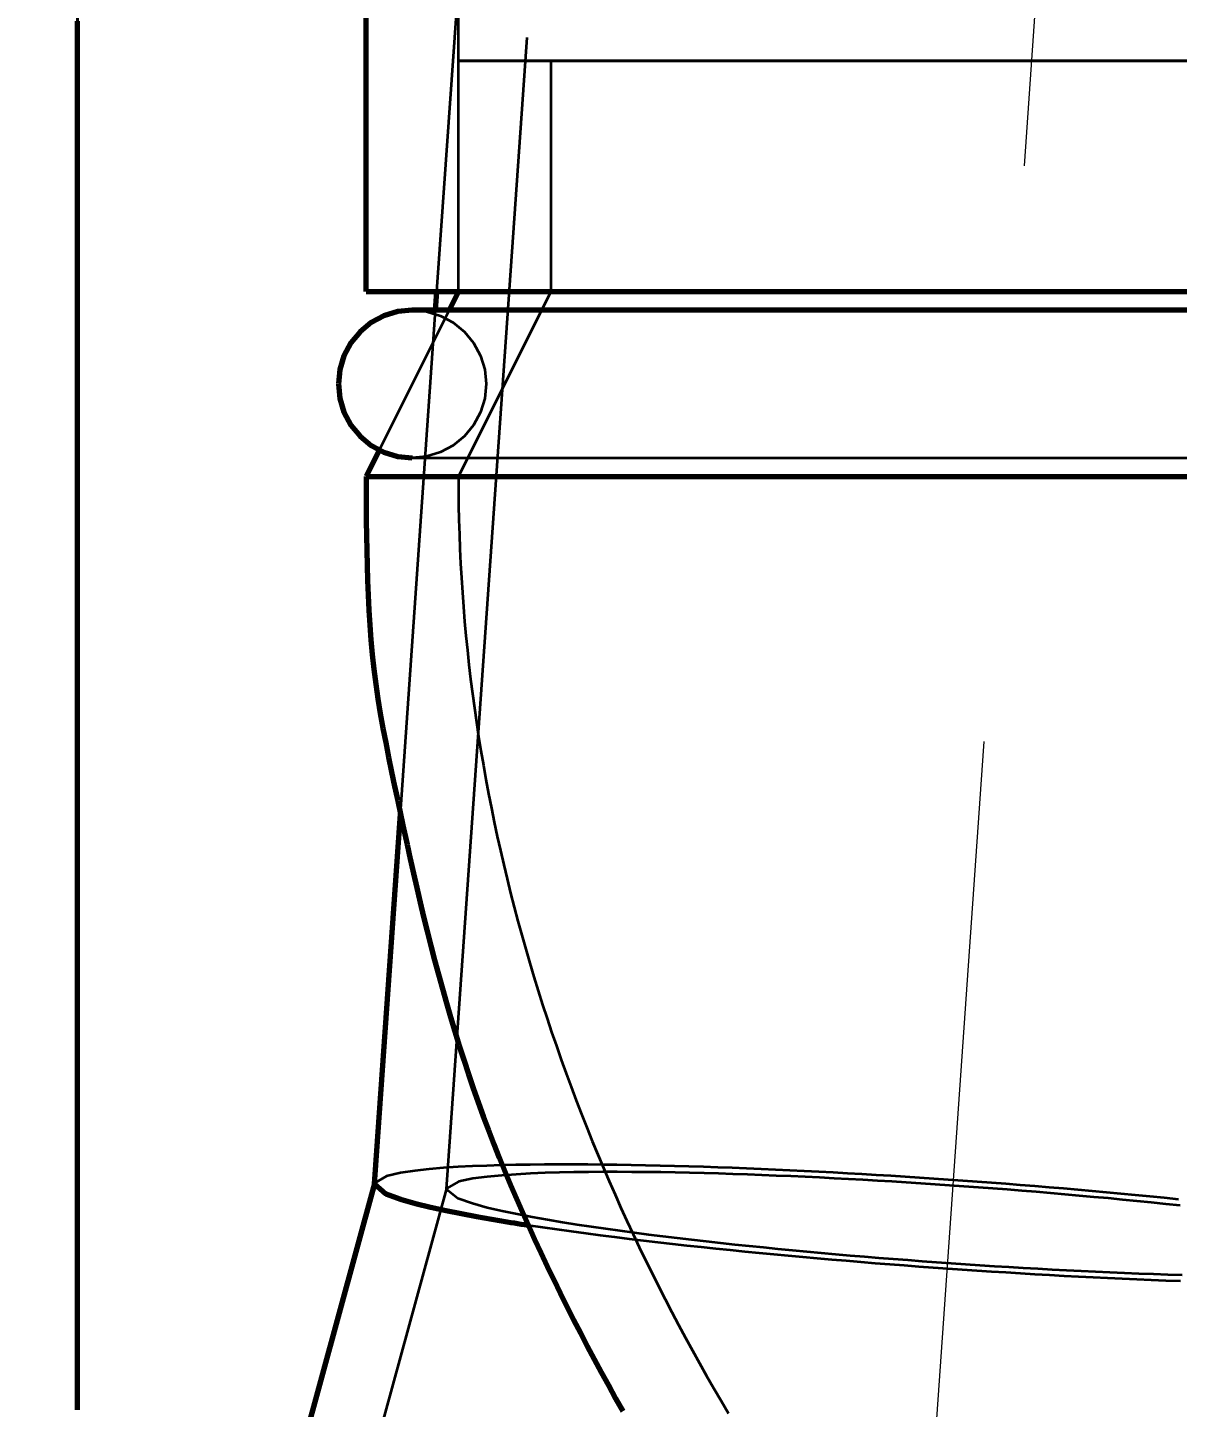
# Model space of a CAD drawing. Header units: millimetres. Extents: x 0 to 2382, y 0 to 420.
# Drawn here: x 144.618 to 148.603, y 221.843 to 226.624 of the extents above; entities that cross this region are included whole.
import ezdxf

# ---------------------------------------------------------------- set-up
doc = ezdxf.new("R2010")
doc.units = ezdxf.units.MM
doc.linetypes.add('IRAM-E-TRAZOS', pattern=[5, 4, -1])
doc.linetypes.add('IRAM-F-TRAZO-PUNTO', pattern=[20, 15, -2, 1, -2])
for name, color, linetype, lineweight in [('01-VISIBLE', 7, 'CONTINUOUS', 70), ('02-OCULTA', 4, 'IRAM-E-TRAZOS', 35), ('03-EJE', 1, 'IRAM-F-TRAZO-PUNTO', 18), ('04-COTA', 3, 'CONTINUOUS', 18)]:
    doc.layers.add(name, color=color, linetype=linetype, lineweight=lineweight)
doc.styles.add('ISO3098', font='isocpeur.ttf')
doc.dimstyles.new('FLAMA-IRAM', dxfattribs={"dimtxt": 3.5, "dimasz": 3.5, "dimexe": 2, "dimexo": 1.5, "dimgap": 1, "dimtad": 1, "dimdec": 1, "dimtxsty": 'ISO3098', "dimblk": 'IRAM_FLECHA', "dimblk1": 'IRAM_FLECHA', "dimblk2": 'IRAM_FLECHA', "dimcen": 2.5, "dimclrd": 256, "dimclre": 256, "dimclrt": 256, "dimazin": 3, "dimtfac": 1, "dimtmove": 0, "dimatfit": 3, "dimlwd": 18, "dimlwe": 18})

# ---------------------------------------------------------------- blocks, each defined once
blk = doc.blocks.new('IRAM_FLECHA')
blk.add_solid([(0, 0), (-1, 0.125), (-1, -0.125)])

msp = doc.modelspace()

# ---------------------------------------------------------------- linework, layer by layer
at = {"layer": '01-VISIBLE'}
for p, q in [((145.7909, 225.7094), (145.7909, 228.1219)), ((146.0319, 225.6454), (146.0364, 225.7094)), ((146.1109, 225.7094), (146.0789, 225.6454)), ((145.8364, 225.1604), (145.7909, 225.0694)), ((145.8202, 222.6173), (145.9099, 223.9001)), ((145.8203, 222.6185), (144.7909, 218.8669))]:
    msp.add_line(p, q, dxfattribs=at)
for points in [[(144.7909, 221.8344), (144.7909, 221.9219), (144.7909, 222.0094), (144.7909, 222.0969), (144.7909, 222.1844), (144.7909, 222.2719), (144.7909, 222.3594), (144.7909, 222.4469), (144.7909, 222.5344), (144.7909, 222.6219), (144.7909, 222.7094), (144.7909, 222.7969), (144.7909, 222.8844), (144.7909, 222.9719), (144.7909, 223.0594), (144.7909, 223.1469), (144.7909, 223.2344), (144.7909, 223.3219), (144.7909, 223.4094), (144.7909, 223.4969), (144.7909, 223.5844), (144.7909, 223.6719), (144.7909, 223.7594), (144.7909, 223.8469), (144.7909, 223.9344), (144.7909, 224.0219), (144.7909, 224.1094), (144.7909, 224.1969), (144.7909, 224.2844), (144.7909, 224.3719), (144.7909, 224.4594), (144.7909, 224.5469), (144.7909, 224.6344), (144.7909, 224.7219), (144.7909, 224.8094), (144.7909, 224.8969), (144.7909, 224.9844), (144.7909, 225.0719), (144.7909, 225.1594), (144.7909, 225.2469), (144.7909, 225.3344), (144.7909, 225.4219), (144.7909, 225.5094), (144.7909, 225.5969), (144.7909, 225.6844), (144.7909, 225.7719), (144.7909, 225.8594), (144.7909, 225.9469), (144.7909, 226.0344), (144.7909, 226.1219), (144.7909, 226.2094), (144.7909, 226.2969), (144.7909, 226.3844), (144.7909, 226.4719), (144.7909, 226.5594), (144.7909, 226.6469)], [(145.7909, 225.7094), (145.8709, 225.7094), (145.9509, 225.7094), (146.0309, 225.7094), (146.1109, 225.7094), (146.1909, 225.7094), (146.2709, 225.7094), (146.3509, 225.7094), (146.4309, 225.7094), (146.5109, 225.7094), (146.5909, 225.7094), (146.6709, 225.7094), (146.7509, 225.7094), (146.8309, 225.7094), (146.9109, 225.7094), (146.9909, 225.7094), (147.0709, 225.7094), (147.1509, 225.7094), (147.2309, 225.7094), (147.3109, 225.7094), (147.3909, 225.7094), (147.4709, 225.7094), (147.5509, 225.7094), (147.6309, 225.7094), (147.7109, 225.7094), (147.7909, 225.7094), (147.8709, 225.7094), (147.9509, 225.7094), (148.0309, 225.7094), (148.1109, 225.7094), (148.1909, 225.7094), (148.2709, 225.7094), (148.3509, 225.7094), (148.4309, 225.7094), (148.5109, 225.7094), (148.5909, 225.7094), (148.6709, 225.7094)], [(145.9509, 225.6454), (145.9009, 225.6404), (145.8529, 225.6259), (145.8086, 225.6022), (145.7698, 225.5704), (145.738, 225.5316), (145.7143, 225.4873), (145.6998, 225.4393), (145.6949, 225.3894)], [(146.0789, 225.6454), (146.0575, 225.6454), (146.0362, 225.6454), (146.0148, 225.6454), (145.9935, 225.6454), (145.9722, 225.6454), (145.9509, 225.6454)], [(148.6437, 225.6454), (148.5645, 225.6454), (148.4853, 225.6454), (148.4061, 225.6454), (148.3269, 225.6454), (148.2477, 225.6454), (148.1685, 225.6454), (148.0893, 225.6454), (148.0101, 225.6454), (147.9309, 225.6454), (147.8517, 225.6454), (147.7725, 225.6454), (147.6933, 225.6454), (147.6141, 225.6454), (147.5349, 225.6454), (147.4557, 225.6454), (147.3765, 225.6454), (147.2973, 225.6454), (147.2181, 225.6454), (147.1389, 225.6454), (147.0597, 225.6454), (146.9805, 225.6454), (146.9013, 225.6454), (146.8221, 225.6454), (146.7429, 225.6454), (146.6637, 225.6454), (146.5845, 225.6454), (146.5053, 225.6454), (146.4261, 225.6454), (146.3469, 225.6454), (146.2677, 225.6454), (146.1885, 225.6454), (146.1093, 225.6454), (146.0301, 225.6454), (145.9509, 225.6454)], [(145.6949, 225.3894), (145.6998, 225.3394), (145.7143, 225.2914), (145.738, 225.2471), (145.7698, 225.2083), (145.8086, 225.1765), (145.8529, 225.1529), (145.9009, 225.1383), (145.9509, 225.1334)], [(145.7909, 225.0694), (145.7908, 225.0179), (145.791, 224.9664), (145.7915, 224.9149), (145.7923, 224.8634), (145.7932, 224.8119), (145.7944, 224.7604), (145.796, 224.7089), (145.7979, 224.6575), (145.8003, 224.6061), (145.8034, 224.5546), (145.8072, 224.5033), (145.8118, 224.452), (145.8175, 224.4008), (145.8241, 224.3497), (145.8316, 224.2988), (145.8401, 224.248), (145.8492, 224.1973), (145.8589, 224.1468), (145.869, 224.0963), (145.8793, 224.0458), (145.8898, 223.9954), (145.9004, 223.945), (145.9111, 223.8946), (145.9218, 223.8443), (145.9327, 223.7939), (145.9438, 223.7436), (145.955, 223.6934), (145.9665, 223.6432), (145.9783, 223.593), (145.9904, 223.543), (146.0027, 223.493), (146.0155, 223.4431), (146.0285, 223.3933), (146.0418, 223.3435), (146.0555, 223.2939), (146.0694, 223.2443), (146.0836, 223.1948), (146.0982, 223.1454), (146.1133, 223.0962), (146.1293, 223.0472), (146.1455, 222.9984), (146.1622, 222.9496), (146.1793, 222.9011), (146.1969, 222.8527), (146.215, 222.8045), (146.2336, 222.7564), (146.2526, 222.7086), (146.272, 222.6609), (146.2918, 222.6134), (146.3121, 222.566), (146.3327, 222.5188), (146.3537, 222.4718), (146.375, 222.4249), (146.3967, 222.3782), (146.4188, 222.3317), (146.4411, 222.2853), (146.4638, 222.2391), (146.4868, 222.193), (146.5101, 222.1471), (146.5336, 222.1013), (146.5575, 222.0556), (146.5816, 222.0101), (146.606, 221.9648), (146.6307, 221.9196), (146.6556, 221.8745), (146.6808, 221.8296)], [(145.7909, 225.0694), (145.8709, 225.0694), (145.9509, 225.0694), (146.0309, 225.0694), (146.1109, 225.0694), (146.1909, 225.0694), (146.2709, 225.0694), (146.3509, 225.0694), (146.4309, 225.0694), (146.5109, 225.0694), (146.5909, 225.0694), (146.6709, 225.0694), (146.7509, 225.0694), (146.8309, 225.0694), (146.9109, 225.0694), (146.9909, 225.0694), (147.0709, 225.0694), (147.1509, 225.0694), (147.2309, 225.0694), (147.3109, 225.0694), (147.3909, 225.0694), (147.4709, 225.0694), (147.5509, 225.0694), (147.6309, 225.0694), (147.7109, 225.0694), (147.7909, 225.0694), (147.8709, 225.0694), (147.9509, 225.0694), (148.0309, 225.0694), (148.1109, 225.0694), (148.1909, 225.0694), (148.2709, 225.0694), (148.3509, 225.0694), (148.4309, 225.0694), (148.5109, 225.0694), (148.5909, 225.0694), (148.6709, 225.0694)], [(145.8206, 222.6197), (145.8205, 222.6193), (145.8204, 222.6189), (145.8203, 222.6185), (145.8203, 222.6181), (145.8202, 222.6177), (145.8202, 222.6173)], [(145.8202, 222.6173), (145.8592, 222.5835), (145.9099, 222.5646), (145.9619, 222.5497), (146.0144, 222.5368), (146.0672, 222.5252), (146.1203, 222.5145), (146.1734, 222.5046), (146.2267, 222.4952), (146.2801, 222.4863)], [(146.2801, 222.4863), (146.2921, 222.4844), (146.3041, 222.4824), (146.3161, 222.4805), (146.3282, 222.4786), (146.3402, 222.4768), (146.3522, 222.4749)]]:
    msp.add_lwpolyline(points, dxfattribs=at)
at = {"layer": '02-OCULTA'}
for p, q in [((146.1109, 225.7094), (146.1109, 289.7094)), ((146.0364, 225.7094), (148.1849, 256.4345)), ((146.0696, 222.5999), (148.4343, 256.4171)), ((146.1109, 225.7094), (146.1109, 226.5094)), ((146.4309, 226.5094), (146.4309, 225.7094)), ((146.4309, 225.7094), (146.1109, 225.0694)), ((146.0789, 225.6454), (145.8364, 225.1604)), ((145.9099, 223.9001), (146.0319, 225.6454)), ((145.8206, 222.6197), (145.8203, 222.6185)), ((146.0699, 222.6019), (144.9938, 218.6802))]:
    msp.add_line(p, q, dxfattribs=at)
for points in [[(144.7909, 221.8344), (144.7909, 221.8974), (144.7909, 221.9604), (144.7909, 222.0234), (144.7909, 222.0864), (144.7909, 222.1494), (144.7909, 222.2124), (144.7909, 222.2754), (144.7909, 222.3384), (144.7909, 222.4014), (144.7909, 222.4644), (144.7909, 222.5274), (144.7909, 222.5904), (144.7909, 222.6534), (144.7909, 222.7164), (144.7909, 222.7794), (144.7909, 222.8424), (144.7909, 222.9054), (144.7909, 222.9684), (144.7909, 223.0314), (144.7909, 223.0944), (144.7909, 223.1574), (144.7909, 223.2204), (144.7909, 223.2834), (144.7909, 223.3464), (144.7909, 223.4094), (144.7909, 223.4724), (144.7909, 223.5354), (144.7909, 223.5984), (144.7909, 223.6614), (144.7909, 223.7244), (144.7909, 223.7874), (144.7909, 223.8504), (144.7909, 223.9134), (144.7909, 223.9764), (144.7909, 224.0394), (144.7909, 224.1024), (144.7909, 224.1654), (144.7909, 224.2284), (144.7909, 224.2914), (144.7909, 224.3544), (144.7909, 224.4174), (144.7909, 224.4804), (144.7909, 224.5434), (144.7909, 224.6064), (144.7909, 224.6694), (144.7909, 224.7324), (144.7909, 224.7954), (144.7909, 224.8584), (144.7909, 224.9214), (144.7909, 224.9844), (144.7909, 225.0474), (144.7909, 225.1104), (144.7909, 225.1734), (144.7909, 225.2364), (144.7909, 225.2994), (144.7909, 225.3624), (144.7909, 225.4254), (144.7909, 225.4884), (144.7909, 225.5514), (144.7909, 225.6144), (144.7909, 225.6774), (144.7909, 225.7404), (144.7909, 225.8034), (144.7909, 225.8664), (144.7909, 225.9294), (144.7909, 225.9924), (144.7909, 226.0554), (144.7909, 226.1184), (144.7909, 226.1814), (144.7909, 226.2444), (144.7909, 226.3074), (144.7909, 226.3704), (144.7909, 226.4334), (144.7909, 226.4964), (144.7909, 226.5594), (144.7909, 226.6224), (144.7909, 226.6854)], [(144.7909, 226.6854), (144.7909, 226.6224), (144.7909, 226.5594), (144.7909, 226.4964), (144.7909, 226.4334), (144.7909, 226.3704), (144.7909, 226.3074), (144.7909, 226.2444), (144.7909, 226.1814), (144.7909, 226.1184), (144.7909, 226.0554), (144.7909, 225.9924), (144.7909, 225.9294), (144.7909, 225.8664), (144.7909, 225.8034), (144.7909, 225.7404), (144.7909, 225.6774), (144.7909, 225.6144), (144.7909, 225.5514), (144.7909, 225.4884), (144.7909, 225.4254), (144.7909, 225.3624), (144.7909, 225.2994), (144.7909, 225.2364), (144.7909, 225.1734), (144.7909, 225.1104), (144.7909, 225.0474), (144.7909, 224.9844), (144.7909, 224.9214), (144.7909, 224.8584), (144.7909, 224.7954), (144.7909, 224.7324), (144.7909, 224.6694), (144.7909, 224.6064), (144.7909, 224.5434), (144.7909, 224.4804), (144.7909, 224.4174), (144.7909, 224.3544), (144.7909, 224.2914), (144.7909, 224.2284), (144.7909, 224.1654), (144.7909, 224.1024), (144.7909, 224.0394), (144.7909, 223.9764), (144.7909, 223.9134), (144.7909, 223.8504), (144.7909, 223.7874), (144.7909, 223.7244), (144.7909, 223.6614), (144.7909, 223.5984), (144.7909, 223.5354), (144.7909, 223.4724), (144.7909, 223.4094), (144.7909, 223.3464), (144.7909, 223.2834), (144.7909, 223.2204), (144.7909, 223.1574), (144.7909, 223.0944), (144.7909, 223.0314), (144.7909, 222.9684), (144.7909, 222.9054), (144.7909, 222.8424), (144.7909, 222.7794), (144.7909, 222.7164), (144.7909, 222.6534), (144.7909, 222.5904), (144.7909, 222.5274), (144.7909, 222.4644), (144.7909, 222.4014), (144.7909, 222.3384), (144.7909, 222.2754), (144.7909, 222.2124), (144.7909, 222.1494), (144.7909, 222.0864), (144.7909, 222.0234), (144.7909, 221.9604), (144.7909, 221.8974), (144.7909, 221.8344)], [(144.7909, 226.6469), (144.7909, 226.5594), (144.7909, 226.4719), (144.7909, 226.3844), (144.7909, 226.2969), (144.7909, 226.2094), (144.7909, 226.1219), (144.7909, 226.0344), (144.7909, 225.9469), (144.7909, 225.8594), (144.7909, 225.7719), (144.7909, 225.6844), (144.7909, 225.5969), (144.7909, 225.5094), (144.7909, 225.4219), (144.7909, 225.3344), (144.7909, 225.2469), (144.7909, 225.1594), (144.7909, 225.0719), (144.7909, 224.9844), (144.7909, 224.8969), (144.7909, 224.8094), (144.7909, 224.7219), (144.7909, 224.6344), (144.7909, 224.5469), (144.7909, 224.4594), (144.7909, 224.3719), (144.7909, 224.2844), (144.7909, 224.1969), (144.7909, 224.1094), (144.7909, 224.0219), (144.7909, 223.9344), (144.7909, 223.8469), (144.7909, 223.7594), (144.7909, 223.6719), (144.7909, 223.5844), (144.7909, 223.4969), (144.7909, 223.4094), (144.7909, 223.3219), (144.7909, 223.2344), (144.7909, 223.1469), (144.7909, 223.0594), (144.7909, 222.9719), (144.7909, 222.8844), (144.7909, 222.7969), (144.7909, 222.7094), (144.7909, 222.6219), (144.7909, 222.5344), (144.7909, 222.4469), (144.7909, 222.3594), (144.7909, 222.2719), (144.7909, 222.1844), (144.7909, 222.0969), (144.7909, 222.0094), (144.7909, 221.9219), (144.7909, 221.8344)], [(148.6197, 226.5094), (148.5413, 226.5094), (148.4629, 226.5094), (148.3845, 226.5094), (148.3061, 226.5094), (148.2277, 226.5094), (148.1493, 226.5094), (148.0709, 226.5094), (147.9925, 226.5094), (147.9141, 226.5094), (147.8357, 226.5094), (147.7573, 226.5094), (147.6789, 226.5094), (147.6005, 226.5094), (147.5221, 226.5094), (147.4437, 226.5094), (147.3653, 226.5094), (147.2869, 226.5094), (147.2085, 226.5094), (147.1301, 226.5094), (147.0517, 226.5094), (146.9733, 226.5094), (146.8949, 226.5094), (146.8165, 226.5094), (146.7381, 226.5094), (146.6597, 226.5094), (146.5813, 226.5094), (146.5029, 226.5094), (146.4245, 226.5094), (146.3461, 226.5094), (146.2677, 226.5094), (146.1893, 226.5094), (146.1109, 226.5094)], [(146.1109, 226.5094), (146.1893, 226.5094), (146.2677, 226.5094), (146.3461, 226.5094), (146.4245, 226.5094), (146.5029, 226.5094), (146.5813, 226.5094), (146.6597, 226.5094), (146.7381, 226.5094), (146.8165, 226.5094), (146.8949, 226.5094), (146.9733, 226.5094), (147.0517, 226.5094), (147.1301, 226.5094), (147.2085, 226.5094), (147.2869, 226.5094), (147.3653, 226.5094), (147.4437, 226.5094), (147.5221, 226.5094), (147.6005, 226.5094), (147.6789, 226.5094), (147.7573, 226.5094), (147.8357, 226.5094), (147.9141, 226.5094), (147.9925, 226.5094), (148.0709, 226.5094), (148.1493, 226.5094), (148.2277, 226.5094), (148.3061, 226.5094), (148.3845, 226.5094), (148.4629, 226.5094), (148.5413, 226.5094), (148.6197, 226.5094)], [(148.6581, 226.5094), (148.5813, 226.5094), (148.5045, 226.5094), (148.4277, 226.5094), (148.3509, 226.5094), (148.2741, 226.5094), (148.1973, 226.5094), (148.1205, 226.5094), (148.0437, 226.5094), (147.9669, 226.5094), (147.8901, 226.5094), (147.8133, 226.5094), (147.7365, 226.5094), (147.6597, 226.5094), (147.5829, 226.5094), (147.5061, 226.5094), (147.4293, 226.5094), (147.3525, 226.5094), (147.2757, 226.5094), (147.1989, 226.5094), (147.1221, 226.5094), (147.0453, 226.5094), (146.9685, 226.5094), (146.8917, 226.5094), (146.8149, 226.5094), (146.7381, 226.5094), (146.6613, 226.5094), (146.5845, 226.5094), (146.5077, 226.5094), (146.4309, 226.5094)], [(146.4309, 226.5094), (146.5077, 226.5094), (146.5845, 226.5094), (146.6613, 226.5094), (146.7381, 226.5094), (146.8149, 226.5094), (146.8917, 226.5094), (146.9685, 226.5094), (147.0453, 226.5094), (147.1221, 226.5094), (147.1989, 226.5094), (147.2757, 226.5094), (147.3525, 226.5094), (147.4293, 226.5094), (147.5061, 226.5094), (147.5829, 226.5094), (147.6597, 226.5094), (147.7365, 226.5094), (147.8133, 226.5094), (147.8901, 226.5094), (147.9669, 226.5094), (148.0437, 226.5094), (148.1205, 226.5094), (148.1973, 226.5094), (148.2741, 226.5094), (148.3509, 226.5094), (148.4277, 226.5094), (148.5045, 226.5094), (148.5813, 226.5094), (148.6581, 226.5094)], [(148.6709, 225.7094), (148.5909, 225.7094), (148.5109, 225.7094), (148.4309, 225.7094), (148.3509, 225.7094), (148.2709, 225.7094), (148.1909, 225.7094), (148.1109, 225.7094), (148.0309, 225.7094), (147.9509, 225.7094), (147.8709, 225.7094), (147.7909, 225.7094), (147.7109, 225.7094), (147.6309, 225.7094), (147.5509, 225.7094), (147.4709, 225.7094), (147.3909, 225.7094), (147.3109, 225.7094), (147.2309, 225.7094), (147.1509, 225.7094), (147.0709, 225.7094), (146.9909, 225.7094), (146.9109, 225.7094), (146.8309, 225.7094), (146.7509, 225.7094), (146.6709, 225.7094), (146.5909, 225.7094), (146.5109, 225.7094), (146.4309, 225.7094), (146.3509, 225.7094), (146.2709, 225.7094), (146.1909, 225.7094), (146.1109, 225.7094), (146.0309, 225.7094), (145.9509, 225.7094), (145.8709, 225.7094), (145.7909, 225.7094)], [(148.6197, 225.7094), (148.5413, 225.7094), (148.4629, 225.7094), (148.3845, 225.7094), (148.3061, 225.7094), (148.2277, 225.7094), (148.1493, 225.7094), (148.0709, 225.7094), (147.9925, 225.7094), (147.9141, 225.7094), (147.8357, 225.7094), (147.7573, 225.7094), (147.6789, 225.7094), (147.6005, 225.7094), (147.5221, 225.7094), (147.4437, 225.7094), (147.3653, 225.7094), (147.2869, 225.7094), (147.2085, 225.7094), (147.1301, 225.7094), (147.0517, 225.7094), (146.9733, 225.7094), (146.8949, 225.7094), (146.8165, 225.7094), (146.7381, 225.7094), (146.6597, 225.7094), (146.5813, 225.7094), (146.5029, 225.7094), (146.4245, 225.7094), (146.3461, 225.7094), (146.2677, 225.7094), (146.1893, 225.7094), (146.1109, 225.7094)], [(146.1109, 225.7094), (146.1893, 225.7094), (146.2677, 225.7094), (146.3461, 225.7094), (146.4245, 225.7094), (146.5029, 225.7094), (146.5813, 225.7094), (146.6597, 225.7094), (146.7381, 225.7094), (146.8165, 225.7094), (146.8949, 225.7094), (146.9733, 225.7094), (147.0517, 225.7094), (147.1301, 225.7094), (147.2085, 225.7094), (147.2869, 225.7094), (147.3653, 225.7094), (147.4437, 225.7094), (147.5221, 225.7094), (147.6005, 225.7094), (147.6789, 225.7094), (147.7573, 225.7094), (147.8357, 225.7094), (147.9141, 225.7094), (147.9925, 225.7094), (148.0709, 225.7094), (148.1493, 225.7094), (148.2277, 225.7094), (148.3061, 225.7094), (148.3845, 225.7094), (148.4629, 225.7094), (148.5413, 225.7094), (148.6197, 225.7094)], [(148.6197, 225.7094), (148.5413, 225.7094), (148.4629, 225.7094), (148.3845, 225.7094), (148.3061, 225.7094), (148.2277, 225.7094), (148.1493, 225.7094), (148.0709, 225.7094), (147.9925, 225.7094), (147.9141, 225.7094), (147.8357, 225.7094), (147.7573, 225.7094), (147.6789, 225.7094), (147.6005, 225.7094), (147.5221, 225.7094), (147.4437, 225.7094), (147.3653, 225.7094), (147.2869, 225.7094), (147.2085, 225.7094), (147.1301, 225.7094), (147.0517, 225.7094), (146.9733, 225.7094), (146.8949, 225.7094), (146.8165, 225.7094), (146.7381, 225.7094), (146.6597, 225.7094), (146.5813, 225.7094), (146.5029, 225.7094), (146.4245, 225.7094), (146.3461, 225.7094), (146.2677, 225.7094), (146.1893, 225.7094), (146.1109, 225.7094)], [(146.1109, 225.7094), (146.1893, 225.7094), (146.2677, 225.7094), (146.3461, 225.7094), (146.4245, 225.7094), (146.5029, 225.7094), (146.5813, 225.7094), (146.6597, 225.7094), (146.7381, 225.7094), (146.8165, 225.7094), (146.8949, 225.7094), (146.9733, 225.7094), (147.0517, 225.7094), (147.1301, 225.7094), (147.2085, 225.7094), (147.2869, 225.7094), (147.3653, 225.7094), (147.4437, 225.7094), (147.5221, 225.7094), (147.6005, 225.7094), (147.6789, 225.7094), (147.7573, 225.7094), (147.8357, 225.7094), (147.9141, 225.7094), (147.9925, 225.7094), (148.0709, 225.7094), (148.1493, 225.7094), (148.2277, 225.7094), (148.3061, 225.7094), (148.3845, 225.7094), (148.4629, 225.7094), (148.5413, 225.7094), (148.6197, 225.7094)], [(148.6581, 225.7094), (148.5813, 225.7094), (148.5045, 225.7094), (148.4277, 225.7094), (148.3509, 225.7094), (148.2741, 225.7094), (148.1973, 225.7094), (148.1205, 225.7094), (148.0437, 225.7094), (147.9669, 225.7094), (147.8901, 225.7094), (147.8133, 225.7094), (147.7365, 225.7094), (147.6597, 225.7094), (147.5829, 225.7094), (147.5061, 225.7094), (147.4293, 225.7094), (147.3525, 225.7094), (147.2757, 225.7094), (147.1989, 225.7094), (147.1221, 225.7094), (147.0453, 225.7094), (146.9685, 225.7094), (146.8917, 225.7094), (146.8149, 225.7094), (146.7381, 225.7094), (146.6613, 225.7094), (146.5845, 225.7094), (146.5077, 225.7094), (146.4309, 225.7094)], [(146.4309, 225.7094), (146.5077, 225.7094), (146.5845, 225.7094), (146.6613, 225.7094), (146.7381, 225.7094), (146.8149, 225.7094), (146.8917, 225.7094), (146.9685, 225.7094), (147.0453, 225.7094), (147.1221, 225.7094), (147.1989, 225.7094), (147.2757, 225.7094), (147.3525, 225.7094), (147.4293, 225.7094), (147.5061, 225.7094), (147.5829, 225.7094), (147.6597, 225.7094), (147.7365, 225.7094), (147.8133, 225.7094), (147.8901, 225.7094), (147.9669, 225.7094), (148.0437, 225.7094), (148.1205, 225.7094), (148.1973, 225.7094), (148.2741, 225.7094), (148.3509, 225.7094), (148.4277, 225.7094), (148.5045, 225.7094), (148.5813, 225.7094), (148.6581, 225.7094)], [(145.9509, 225.6454), (146.0008, 225.6404), (146.0488, 225.6259), (146.0931, 225.6022), (146.1319, 225.5704), (146.1637, 225.5316), (146.1874, 225.4873), (146.2019, 225.4393), (146.2069, 225.3894), (146.2019, 225.3394), (146.1874, 225.2914), (146.1637, 225.2471), (146.1319, 225.2083), (146.0931, 225.1765), (146.0488, 225.1529), (146.0008, 225.1383), (145.9509, 225.1334)], [(148.6713, 225.6454), (148.5928, 225.6454), (148.5142, 225.6454), (148.4357, 225.6454), (148.3571, 225.6454), (148.2785, 225.6454), (148.2, 225.6454), (148.1214, 225.6454), (148.0429, 225.6454), (147.9643, 225.6454), (147.8857, 225.6454), (147.8072, 225.6454), (147.7286, 225.6454), (147.6501, 225.6454), (147.5715, 225.6454), (147.4929, 225.6454), (147.4144, 225.6454), (147.3358, 225.6454), (147.2573, 225.6454), (147.1787, 225.6454), (147.1001, 225.6454), (147.0216, 225.6454), (146.943, 225.6454), (146.8645, 225.6454), (146.7859, 225.6454), (146.7073, 225.6454), (146.6288, 225.6454), (146.5502, 225.6454), (146.4717, 225.6454), (146.3931, 225.6454), (146.3145, 225.6454), (146.236, 225.6454), (146.1574, 225.6454), (146.0789, 225.6454)], [(145.9509, 225.1334), (146.0301, 225.1334), (146.1093, 225.1334), (146.1885, 225.1334), (146.2677, 225.1334), (146.3469, 225.1334), (146.4261, 225.1334), (146.5053, 225.1334), (146.5845, 225.1334), (146.6637, 225.1334), (146.7429, 225.1334), (146.8221, 225.1334), (146.9013, 225.1334), (146.9805, 225.1334), (147.0597, 225.1334), (147.1389, 225.1334), (147.2181, 225.1334), (147.2973, 225.1334), (147.3765, 225.1334), (147.4557, 225.1334), (147.5349, 225.1334), (147.6141, 225.1334), (147.6933, 225.1334), (147.7725, 225.1334), (147.8517, 225.1334), (147.9309, 225.1334), (148.0101, 225.1334), (148.0893, 225.1334), (148.1685, 225.1334), (148.2477, 225.1334), (148.3269, 225.1334), (148.4061, 225.1334), (148.4853, 225.1334), (148.5645, 225.1334), (148.6437, 225.1334)], [(145.9509, 225.1334), (146.0301, 225.1334), (146.1093, 225.1334), (146.1885, 225.1334), (146.2677, 225.1334), (146.3469, 225.1334), (146.4261, 225.1334), (146.5053, 225.1334), (146.5845, 225.1334), (146.6637, 225.1334), (146.7429, 225.1334), (146.8221, 225.1334), (146.9013, 225.1334), (146.9805, 225.1334), (147.0597, 225.1334), (147.1389, 225.1334), (147.2181, 225.1334), (147.2973, 225.1334), (147.3765, 225.1334), (147.4557, 225.1334), (147.5349, 225.1334), (147.6141, 225.1334), (147.6933, 225.1334), (147.7725, 225.1334), (147.8517, 225.1334), (147.9309, 225.1334), (148.0101, 225.1334), (148.0893, 225.1334), (148.1685, 225.1334), (148.2477, 225.1334), (148.3269, 225.1334), (148.4061, 225.1334), (148.4853, 225.1334), (148.5645, 225.1334), (148.6437, 225.1334)], [(148.6709, 225.0694), (148.5909, 225.0694), (148.5109, 225.0694), (148.4309, 225.0694), (148.3509, 225.0694), (148.2709, 225.0694), (148.1909, 225.0694), (148.1109, 225.0694), (148.0309, 225.0694), (147.9509, 225.0694), (147.8709, 225.0694), (147.7909, 225.0694), (147.7109, 225.0694), (147.6309, 225.0694), (147.5509, 225.0694), (147.4709, 225.0694), (147.3909, 225.0694), (147.3109, 225.0694), (147.2309, 225.0694), (147.1509, 225.0694), (147.0709, 225.0694), (146.9909, 225.0694), (146.9109, 225.0694), (146.8309, 225.0694), (146.7509, 225.0694), (146.6709, 225.0694), (146.5909, 225.0694), (146.5109, 225.0694), (146.4309, 225.0694), (146.3509, 225.0694), (146.2709, 225.0694), (146.1909, 225.0694), (146.1109, 225.0694), (146.0309, 225.0694), (145.9509, 225.0694), (145.8709, 225.0694), (145.7909, 225.0694)], [(148.6197, 225.0694), (148.5413, 225.0694), (148.4629, 225.0694), (148.3845, 225.0694), (148.3061, 225.0694), (148.2277, 225.0694), (148.1493, 225.0694), (148.0709, 225.0694), (147.9925, 225.0694), (147.9141, 225.0694), (147.8357, 225.0694), (147.7573, 225.0694), (147.6789, 225.0694), (147.6005, 225.0694), (147.5221, 225.0694), (147.4437, 225.0694), (147.3653, 225.0694), (147.2869, 225.0694), (147.2085, 225.0694), (147.1301, 225.0694), (147.0517, 225.0694), (146.9733, 225.0694), (146.8949, 225.0694), (146.8165, 225.0694), (146.7381, 225.0694), (146.6597, 225.0694), (146.5813, 225.0694), (146.5029, 225.0694), (146.4245, 225.0694), (146.3461, 225.0694), (146.2677, 225.0694), (146.1893, 225.0694), (146.1109, 225.0694)], [(146.1109, 225.0694), (146.1893, 225.0694), (146.2677, 225.0694), (146.3461, 225.0694), (146.4245, 225.0694), (146.5029, 225.0694), (146.5813, 225.0694), (146.6597, 225.0694), (146.7381, 225.0694), (146.8165, 225.0694), (146.8949, 225.0694), (146.9733, 225.0694), (147.0517, 225.0694), (147.1301, 225.0694), (147.2085, 225.0694), (147.2869, 225.0694), (147.3653, 225.0694), (147.4437, 225.0694), (147.5221, 225.0694), (147.6005, 225.0694), (147.6789, 225.0694), (147.7573, 225.0694), (147.8357, 225.0694), (147.9141, 225.0694), (147.9925, 225.0694), (148.0709, 225.0694), (148.1493, 225.0694), (148.2277, 225.0694), (148.3061, 225.0694), (148.3845, 225.0694), (148.4629, 225.0694), (148.5413, 225.0694), (148.6197, 225.0694)], [(146.1109, 225.0694), (146.111, 225.0191), (146.1116, 224.9688), (146.1126, 224.9185), (146.1141, 224.8682), (146.116, 224.8179), (146.1184, 224.7676), (146.1212, 224.7174), (146.1245, 224.6672), (146.1282, 224.617), (146.1323, 224.5669), (146.1369, 224.5168), (146.1419, 224.4668), (146.1473, 224.4167), (146.1532, 224.3668), (146.1595, 224.3169), (146.1663, 224.267), (146.1734, 224.2172), (146.181, 224.1675), (146.189, 224.1178), (146.1974, 224.0682), (146.2063, 224.0187), (146.2155, 223.9692), (146.2252, 223.9199), (146.2352, 223.8706), (146.2457, 223.8214), (146.2566, 223.7723), (146.2679, 223.7232), (146.2796, 223.6743), (146.2917, 223.6255), (146.3042, 223.5767), (146.3171, 223.5281), (146.3303, 223.4796), (146.344, 223.4312), (146.358, 223.3829), (146.3725, 223.3347), (146.3873, 223.2866), (146.4025, 223.2386), (146.4181, 223.1908), (146.434, 223.1431), (146.4503, 223.0955), (146.467, 223.048), (146.4841, 223.0007), (146.5015, 222.9535), (146.5193, 222.9065), (146.5374, 222.8595), (146.5559, 222.8127), (146.5748, 222.7661), (146.594, 222.7196), (146.6135, 222.6732), (146.6334, 222.627), (146.6536, 222.581), (146.6742, 222.5351), (146.6951, 222.4893), (146.7163, 222.4437), (146.7379, 222.3982), (146.7598, 222.353), (146.782, 222.3078), (146.8046, 222.2628), (146.8274, 222.218), (146.8506, 222.1734), (146.8741, 222.1289), (146.8979, 222.0846), (146.922, 222.0404), (146.9464, 221.9964), (146.9711, 221.9526), (146.9961, 221.9089), (147.0214, 221.8655), (147.047, 221.8221)], [(148.6063, 222.564), (148.5566, 222.5691), (148.5068, 222.574), (148.457, 222.5788), (148.4072, 222.5836), (148.3574, 222.5882), (148.3076, 222.5926), (148.2577, 222.597), (148.2079, 222.6013), (148.1581, 222.6055), (148.1082, 222.6096), (148.0583, 222.6136), (148.0085, 222.6175), (147.9586, 222.6213), (147.9087, 222.625), (147.8588, 222.6286), (147.8089, 222.6321), (147.759, 222.6355), (147.7091, 222.6388), (147.6592, 222.642), (147.6093, 222.6451), (147.5593, 222.6481), (147.5094, 222.6511), (147.4595, 222.6539), (147.4095, 222.6566), (147.3596, 222.6592), (147.3096, 222.6618), (147.2596, 222.6642), (147.2097, 222.6665), (147.1597, 222.6687), (147.1097, 222.6707), (147.0597, 222.6727), (147.0097, 222.6745), (146.9598, 222.6762), (146.9098, 222.6778), (146.8598, 222.6793), (146.8098, 222.6806), (146.7597, 222.6817), (146.7097, 222.6827), (146.6597, 222.6835), (146.6097, 222.6842), (146.5597, 222.6846), (146.5097, 222.6849), (146.4596, 222.6849), (146.4096, 222.6847), (146.3596, 222.6842), (146.3096, 222.6834), (146.2596, 222.6823), (146.2096, 222.6807), (146.1596, 222.6787), (146.1096, 222.6762), (146.0597, 222.6729), (146.0099, 222.6688), (145.9602, 222.6634), (145.9107, 222.656), (145.8619, 222.6449), (145.8206, 222.6197)], [(148.6121, 222.5422), (148.5622, 222.5475), (148.5124, 222.5527), (148.4625, 222.5578), (148.4126, 222.5628), (148.3627, 222.5676), (148.3128, 222.5722), (148.2629, 222.5768), (148.213, 222.5812), (148.1631, 222.5855), (148.1131, 222.5897), (148.0632, 222.5938), (148.0132, 222.5978), (147.9632, 222.6016), (147.9132, 222.6054), (147.8632, 222.609), (147.8132, 222.6125), (147.7632, 222.616), (147.7132, 222.6193), (147.6632, 222.6225), (147.6132, 222.6255), (147.5631, 222.6285), (147.5131, 222.6314), (147.4631, 222.6341), (147.413, 222.6367), (147.3629, 222.6392), (147.3129, 222.6416), (147.2628, 222.6439), (147.2127, 222.646), (147.1626, 222.648), (147.1126, 222.6499), (147.0625, 222.6516), (147.0124, 222.6531), (146.9623, 222.6545), (146.9122, 222.6558), (146.862, 222.6568), (146.8119, 222.6577), (146.7618, 222.6584), (146.7117, 222.6588), (146.6616, 222.659), (146.6114, 222.659), (146.5613, 222.6586), (146.5112, 222.6579), (146.4611, 222.6569), (146.411, 222.6554), (146.3609, 222.6534), (146.3109, 222.6507), (146.2609, 222.6471), (146.211, 222.6424), (146.1613, 222.6358), (146.1122, 222.6258), (146.0699, 222.6019)], [(146.0699, 222.6019), (146.0698, 222.6016), (146.0698, 222.6013), (146.0697, 222.6009), (146.0696, 222.6006), (146.0696, 222.6002), (146.0696, 222.5999)], [(146.0696, 222.5999), (146.1092, 222.5679), (146.1594, 222.5503), (146.2108, 222.5363), (146.2626, 222.5242), (146.3147, 222.5133), (146.367, 222.5033), (146.4195, 222.494), (146.472, 222.4852)], [(146.3522, 222.4749), (146.4021, 222.4675), (146.4521, 222.4603), (146.502, 222.4533), (146.552, 222.4466), (146.6021, 222.44), (146.6521, 222.4337), (146.7022, 222.4275), (146.7523, 222.4215), (146.8024, 222.4157), (146.8525, 222.41), (146.9026, 222.4045), (146.9528, 222.3991), (147.003, 222.3938), (147.0531, 222.3886), (147.1033, 222.3836), (147.1535, 222.3787), (147.2038, 222.3739), (147.254, 222.3692), (147.3042, 222.3647), (147.3545, 222.3602), (147.4047, 222.3558), (147.455, 222.3516), (147.5053, 222.3474), (147.5556, 222.3434), (147.6059, 222.3394), (147.6562, 222.3356), (147.7065, 222.3318), (147.7568, 222.3281), (147.8071, 222.3246), (147.8574, 222.3211), (147.9078, 222.3177), (147.9581, 222.3145), (148.0085, 222.3113), (148.0588, 222.3082), (148.1092, 222.3053), (148.1595, 222.3024), (148.2099, 222.2996), (148.2603, 222.2969), (148.3107, 222.2944), (148.361, 222.2919), (148.4114, 222.2896), (148.4618, 222.2874), (148.5122, 222.2852), (148.5626, 222.2832), (148.6131, 222.2814)], [(146.472, 222.4852), (146.5215, 222.4774), (146.5711, 222.4699), (146.6207, 222.4627), (146.6704, 222.4558), (146.7201, 222.4491), (146.7699, 222.4427), (146.8196, 222.4365), (146.8694, 222.4304), (146.9193, 222.4246), (146.9691, 222.4189), (147.0189, 222.4134), (147.0688, 222.408), (147.1187, 222.4028), (147.1686, 222.3978), (147.2185, 222.3928), (147.2684, 222.388), (147.3184, 222.3833), (147.3683, 222.3788), (147.4183, 222.3744), (147.4682, 222.37), (147.5182, 222.3658), (147.5682, 222.3618), (147.6182, 222.3578), (147.6682, 222.3539), (147.7182, 222.3502), (147.7683, 222.3465), (147.8183, 222.343), (147.8683, 222.3396), (147.9184, 222.3363), (147.9684, 222.3331), (148.0185, 222.33), (148.0686, 222.327), (148.1186, 222.3242), (148.1687, 222.3214), (148.2188, 222.3188), (148.2689, 222.3163), (148.319, 222.3139), (148.3691, 222.3117), (148.4192, 222.3096), (148.4693, 222.3076), (148.5195, 222.3057), (148.5696, 222.304), (148.6197, 222.3024)]]:
    msp.add_lwpolyline(points, dxfattribs=at)
at = {"layer": '03-EJE'}
msp.add_line((150.7225, 264.0531), (147.4676, 217.5047), dxfattribs=at)

# ---------------------------------------------------------------- dimensions: what is measured, and where the dimension line sits
at = {"layer": '04-COTA'}
msp.add_linear_dim(base=(126.3909, 212.2094), p1=(145.7909, 212.2094), p2=(158.7909, 303.5963), angle=90, dimstyle='FLAMA-IRAM', override={"dimlfac": 10}, dxfattribs=at).render()

doc.saveas('drawing.dxf')
